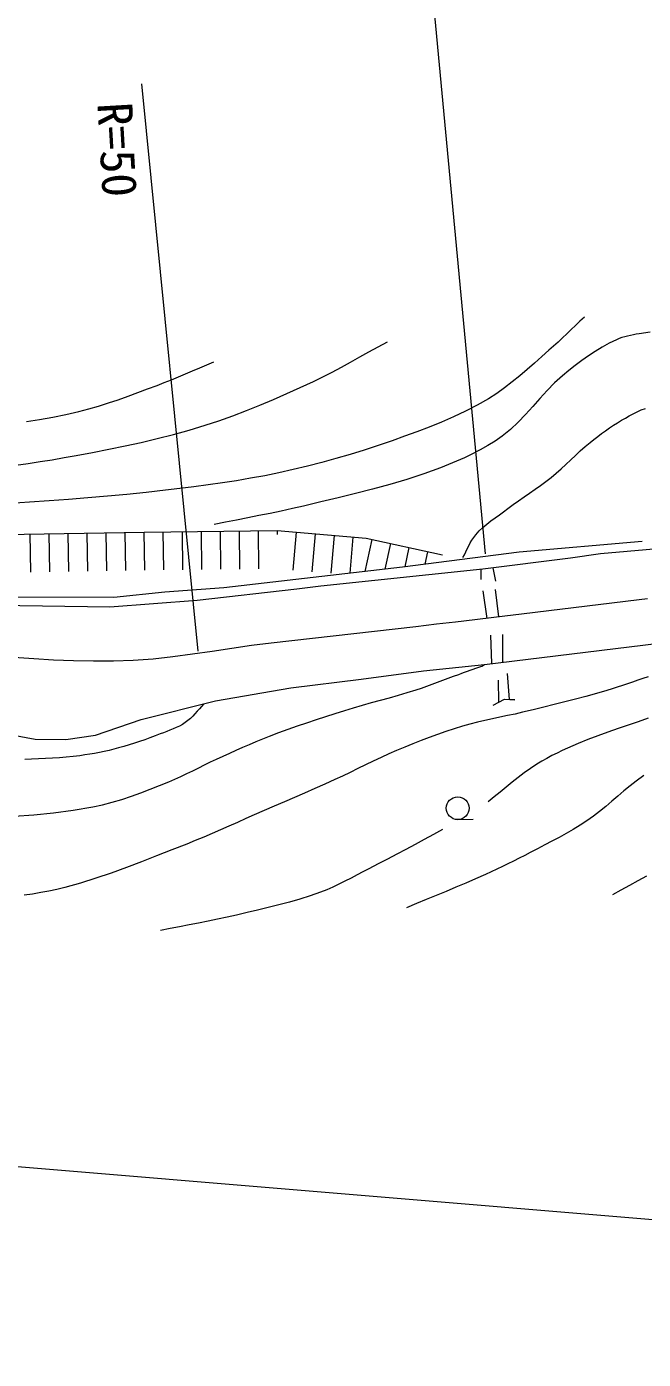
# Model space of a CAD drawing. Units: millimetres, scale not verified. Extents: x 40000 to 680000, y 20000 to 380000.
# Drawn here: x 208106 to 240511, y 249969 to 320020 of the extents above; entities that cross this region are included whole.
import ezdxf
from ezdxf.enums import TextEntityAlignment as Align

# ---------------------------------------------------------------- set-up
doc = ezdxf.new("R2010")
doc.units = ezdxf.units.MM
doc.header["$LTSCALE"] = 1000
doc.linetypes.add('CHAIN', pattern=[18.5, 12, -1.5, 3.5, -1.5])
for name, color, linetype, lineweight in [('M-BGD', 7, 'Continuous', 13), ('M-BMK', 2, 'Continuous', 13), ('M-STR-HTXT', 7, 'Continuous', 13)]:
    doc.layers.add(name, color=color, linetype=linetype, lineweight=lineweight)
doc.styles.add('ＭＳ ゴシック', font='')
doc.styles.get('ＭＳ ゴシック').set_extended_font_data('MS Gothic')

# ---------------------------------------------------------------- blocks, each defined once
blk = doc.blocks.new('広葉樹林')
at = {"color": 7, "linetype": 'Continuous', "lineweight": 13}
blk.add_line((0, -0.75), (1, -0.75), dxfattribs=at)
blk.add_circle((0, 0), 0.75, dxfattribs=at)

msp = doc.modelspace()

# ---------------------------------------------------------------- linework, layer by layer
at = {"layer": 'M-BGD'}
for p, q in [((220269, 293523), (220292, 291523)), ((221269, 293535), (221271, 293332)), ((208270, 293353), (208304, 291353)), ((209270, 293370), (209304, 291370)), ((210270, 293386), (210303, 291387)), ((211269, 293403), (211303, 291404)), ((212269, 293420), (212303, 291421)), ((213269, 293437), (213303, 291438)), ((214269, 293454), (214303, 291455)), ((215269, 293466), (215292, 291466)), ((216269, 293477), (216292, 291477)), ((217269, 293489), (217292, 291489)), ((218269, 293500), (218292, 291500)), ((219269, 293512), (219292, 291512)), ((222265, 293450), (222093, 291457)), ((223261, 293364), (223089, 291371)), ((224257, 293278), (224086, 291285)), ((225254, 293192), (225090, 291294)), ((226244, 293066), (225874, 291385)), ((227221, 292851), (226925, 291507)), ((240443, 292965), (233991, 292390)), ((238265, 292326), (244882, 292907)), ((233991, 292390), (227857, 291616)), ((228197, 292636), (227976, 291631)), ((229174, 292421), (229029, 291763)), ((236679, 292094), (238265, 292326)), ((227857, 291616), (218467, 290524)), ((223561, 290624), (232074, 291514)), ((231979, 291502), (231979, 290957)), ((232074, 291514), (236679, 292094)), ((232603, 291580), (232738, 290877)), ((212691, 290008), (206974, 290027)), ((215371, 290286), (212691, 290008)), ((218467, 290524), (215371, 290286)), ((217061, 289869), (222304, 290469)), ((222304, 290469), (223561, 290624)), ((232083, 290366), (232287, 288919)), ((232728, 290426), (232892, 288991)), ((206072, 289618), (212476, 289521)), ((212476, 289521), (217061, 289869)), ((232168, 286500), (253894, 289151)), ((232542, 286546), (232500, 288029)), ((233105, 288073), (233114, 286616)), ((225677, 285717), (228966, 286162)), ((228966, 286162), (232168, 286500)), ((232016, 286401), (232168, 286500)), ((233487, 284649), (233368, 286019)), ((218035, 284575), (221981, 285272)), ((221981, 285272), (225677, 285717)), ((232912, 284510), (232892, 285661)), ((214126, 283608), (218035, 284575)), ((232614, 284351), (233209, 284669)), ((233209, 284669), (233765, 284629)), ((233765, 284629), (233487, 284649)), ((204733, 283269), (208545, 282573)), ((211727, 282776), (214126, 283608)), ((208545, 282573), (210160, 282554)), ((210160, 282554), (211727, 282776))]:
    msp.add_line(p, q, dxfattribs=at)
for points in [[(237411, 304755), (237180, 304536), (236950, 304316), (236720, 304095), (236490, 303875), (236260, 303656), (236027, 303439), (235792, 303224), (235554, 303013), (235171, 302677), (234789, 302337), (234406, 301999), (234019, 301666), (233625, 301342), (233223, 301030), (232809, 300734), (232381, 300459), (231782, 300116), (231168, 299800), (230542, 299506), (229906, 299231), (229263, 298973), (228614, 298726), (227963, 298487), (227312, 298254), (226580, 298000), (225844, 297760), (225104, 297532), (224360, 297317), (223612, 297113), (222862, 296921), (222108, 296741), (221353, 296571), (220616, 296418), (219877, 296280), (219135, 296153), (218391, 296038), (217645, 295931), (216899, 295833), (216151, 295740), (215404, 295652), (214386, 295539), (213367, 295435), (212348, 295340), (211327, 295253), (210306, 295172), (209285, 295097), (208263, 295027), (207240, 294961)], [(207541, 296976), (208178, 297059), (208813, 297154), (209448, 297257), (210080, 297367), (210712, 297480), (211567, 297638), (212422, 297804), (213275, 297979), (214125, 298165), (214972, 298365), (215814, 298581), (216652, 298814), (217484, 299067), (218212, 299307), (218934, 299565), (219652, 299838), (220364, 300124), (221072, 300422), (221776, 300729), (222476, 301046), (223172, 301369), (223668, 301610), (224159, 301861), (224646, 302121), (225129, 302387), (225612, 302656), (226093, 302926), (226576, 303194), (227060, 303458)], [(240869, 303960), (240294, 303874), (240141, 303848), (239988, 303821), (239835, 303791), (239683, 303757), (239532, 303719), (239383, 303675), (239237, 303624), (239094, 303565), (238712, 303379), (238340, 303174), (237977, 302951), (237622, 302713), (237275, 302463), (236935, 302204), (236600, 301938), (236270, 301669), (235851, 301296), (235457, 300896), (235077, 300479), (234703, 300056), (234327, 299636), (233940, 299229), (233533, 298846), (233097, 298496), (232721, 298237), (232333, 297996), (231935, 297771), (231528, 297561), (231113, 297364), (230694, 297178), (230271, 297001), (229846, 296832), (228970, 296509), (228084, 296217), (227188, 295951), (226286, 295706), (225379, 295475), (224469, 295255), (223558, 295038), (222649, 294820), (222067, 294684), (221484, 294555), (220899, 294434), (220313, 294316), (219726, 294201), (219139, 294087), (218553, 293971), (217967, 293852)], [(208092, 299272), (208784, 299379), (209473, 299501), (210159, 299638), (210841, 299791), (211367, 299925), (211889, 300075), (212406, 300238), (212921, 300412), (213433, 300595), (213944, 300783), (214453, 300974), (214962, 301165), (215338, 301309), (215713, 301459), (216085, 301613), (216457, 301770), (216828, 301929), (217198, 302088), (217569, 302247), (217941, 302403)], [(180942, 301570), (185040, 300606), (190825, 298035), (199021, 294740), (204806, 293294), (214288, 293455), (221278, 293535), (225939, 293133), (229956, 292249)], [(231027, 292111), (231108, 292263), (231186, 292418), (231262, 292574), (231339, 292729), (231419, 292882), (231505, 293031), (231599, 293175), (231704, 293311), (231886, 293511), (232083, 293697), (232290, 293873), (232505, 294040), (232725, 294202), (232947, 294362), (233169, 294522), (233387, 294684), (233669, 294895), (233955, 295100), (234244, 295301), (234533, 295500), (234823, 295701), (235109, 295904), (235392, 296113), (235670, 296329), (235934, 296550), (236191, 296778), (236444, 297012), (236694, 297249), (236945, 297486), (237198, 297719), (237456, 297947), (237721, 298167), (237918, 298323), (238117, 298478), (238318, 298631), (238521, 298780), (238727, 298925), (238936, 299065), (239148, 299200), (239365, 299328), (239568, 299443), (239773, 299557), (239981, 299669), (240191, 299774), (240404, 299870), (240621, 299955)], [(207445, 278520), (208487, 278596), (209524, 278701), (210557, 278838), (211585, 279010), (212098, 279119), (212606, 279250), (213108, 279401), (213607, 279568), (214102, 279748), (214594, 279936), (215083, 280130), (215571, 280326), (215891, 280461), (216208, 280605), (216522, 280756), (216834, 280911), (217145, 281068), (217457, 281225), (217770, 281378), (218086, 281525), (218431, 281682), (218777, 281838), (219123, 281992), (219470, 282145), (219818, 282295), (220168, 282442), (220519, 282586), (220872, 282725), (221359, 282910), (221849, 283089), (222341, 283263), (222834, 283433), (223329, 283599), (223825, 283761), (224321, 283921), (224818, 284079), (225285, 284222), (225755, 284357), (226225, 284488), (226696, 284617), (227167, 284746), (227637, 284879), (228106, 285016), (228572, 285162), (228855, 285257), (229136, 285355), (229417, 285457), (229697, 285560), (229976, 285665), (230256, 285769), (230536, 285873), (230816, 285975), (230966, 286029), (231116, 286082), (231266, 286135), (231416, 286188), (231566, 286241), (231716, 286294), (231866, 286348), (232016, 286401)], [(240760, 285840), (240488, 285753), (240218, 285663), (239948, 285571), (239678, 285478), (239408, 285385), (239138, 285295), (238866, 285207), (238594, 285124), (238044, 284966), (237492, 284815), (236939, 284670), (236385, 284528), (235830, 284390), (235274, 284254), (234719, 284118), (234163, 283982), (233769, 283890), (233373, 283803), (232977, 283718), (232581, 283634), (232185, 283548), (231791, 283457), (231399, 283357), (231009, 283247), (230569, 283110), (230131, 282965), (229695, 282813), (229262, 282654), (228830, 282490), (228401, 282320), (227973, 282147), (227546, 281970), (227134, 281792), (226726, 281606), (226320, 281414), (225916, 281218), (225512, 281021), (225108, 280824), (224703, 280631), (224296, 280442), (223769, 280204), (223241, 279969), (222711, 279736), (222181, 279505), (221651, 279274), (221120, 279045), (220590, 278815), (220059, 278584), (219618, 278391), (219177, 278196), (218736, 278000), (218295, 277805), (217854, 277611), (217411, 277421), (216966, 277236), (216519, 277056), (215728, 276743), (214937, 276430), (214144, 276120), (213348, 275818), (212549, 275528), (211744, 275254), (210933, 275001), (210115, 274773), (209693, 274670), (209268, 274580), (208842, 274500), (208413, 274429), (207983, 274365)], [(217410, 284421), (217295, 284292), (217181, 284161), (217066, 284031), (216951, 283902), (216831, 283777), (216708, 283657), (216578, 283544), (216441, 283441), (216290, 283343), (216132, 283255), (215969, 283176), (215803, 283104), (215635, 283036), (215465, 282970), (215295, 282906), (215126, 282841), (214857, 282736), (214587, 282635), (214315, 282536), (214043, 282442), (213769, 282351), (213494, 282264), (213217, 282183), (212939, 282106), (212689, 282041), (212437, 281980), (212184, 281923), (211930, 281870), (211676, 281821), (211420, 281776), (211164, 281736), (210908, 281699), (210547, 281656), (210185, 281620), (209823, 281591), (209460, 281568), (209096, 281549), (208733, 281533), (208369, 281519), (208006, 281506)], [(240773, 283663), (240242, 283483), (239711, 283305), (239180, 283125), (238651, 282942), (238125, 282751), (237602, 282551), (237084, 282338), (236806, 282218), (236529, 282095), (236253, 281969), (235979, 281838), (235708, 281702), (235440, 281560), (235177, 281411), (234918, 281254), (234581, 281032), (234254, 280797), (233934, 280552), (233618, 280300), (233306, 280044), (232994, 279786), (232681, 279531), (232364, 279281)], [(240531, 280653), (240141, 280364), (239811, 280111), (239489, 279847), (239171, 279577), (238855, 279305), (238538, 279035), (238216, 278771), (237888, 278516), (237549, 278275), (237191, 278042), (236827, 277821), (236457, 277608), (236083, 277403), (235706, 277202), (235327, 277005), (234948, 276808), (234569, 276611), (234278, 276459), (233985, 276309), (233692, 276161), (233397, 276014), (233102, 275870), (232805, 275728), (232508, 275588), (232209, 275450), (231697, 275221), (231181, 274998), (230664, 274780), (230145, 274564), (229626, 274351), (229106, 274139), (228587, 273925), (228069, 273709)], [(229965, 277811), (229482, 277553), (228999, 277295), (228517, 277035), (228035, 276776), (227552, 276519), (227068, 276263), (226582, 276009), (226095, 275760), (225780, 275597), (225465, 275432), (225150, 275268), (224834, 275105), (224516, 274946), (224196, 274795), (223871, 274653), (223542, 274522), (223003, 274331), (222459, 274158), (221910, 274000), (221357, 273853), (220801, 273715), (220244, 273583), (219687, 273453), (219130, 273322), (218635, 273208), (218138, 273101), (217640, 272999), (217141, 272900), (216642, 272803), (216143, 272707), (215643, 272609), (215145, 272510)], [(240677, 275370), (240228, 275125), (239779, 274881), (239330, 274635), (238884, 274386)]]:
    msp.add_lwpolyline(points, dxfattribs=at)
at = {"layer": 'M-BMK', "linetype": 'CHAIN'}
msp.add_lwpolyline([(240730, 289946), (239722, 289822), (238714, 289699), (237705, 289576), (236697, 289452), (235689, 289329), (234680, 289207), (233672, 289085), (232663, 288964), (231655, 288843), (230646, 288724), (229637, 288606), (228552, 288481), (227466, 288357), (226380, 288234), (225294, 288112), (224208, 287989), (223122, 287867), (222036, 287744), (220950, 287620), (219916, 287489), (218883, 287340), (217850, 287184), (216817, 287031), (215783, 286892), (214748, 286777), (213710, 286697), (212670, 286662), (211621, 286663), (210573, 286684), (209524, 286724), (208475, 286784), (207428, 286862)], dxfattribs=at)
at = {"layer": 'M-STR-HTXT'}
for p, q in [((228825, 328116), (232207, 292304)), ((214143, 317015), (217109, 287185)), ((329382, 249969), (153850, 264549))]:
    msp.add_line(p, q, dxfattribs=at)

# ---------------------------------------------------------------- block references
at = {"layer": 'M-BGD', "xscale": 800, "yscale": 800, "rotation": 1.10932}
msp.add_blockref('広葉樹林', (230758, 278939), dxfattribs=at)

# ---------------------------------------------------------------- texts
at = {"layer": 'M-STR-HTXT', "style": 'ＭＳ ゴシック'}
msp.add_text('R=50', height=1833, rotation=273.335, dxfattribs=at).set_placement((211414, 313472), align=Align.BOTTOM_CENTER)

doc.saveas('drawing.dxf')
